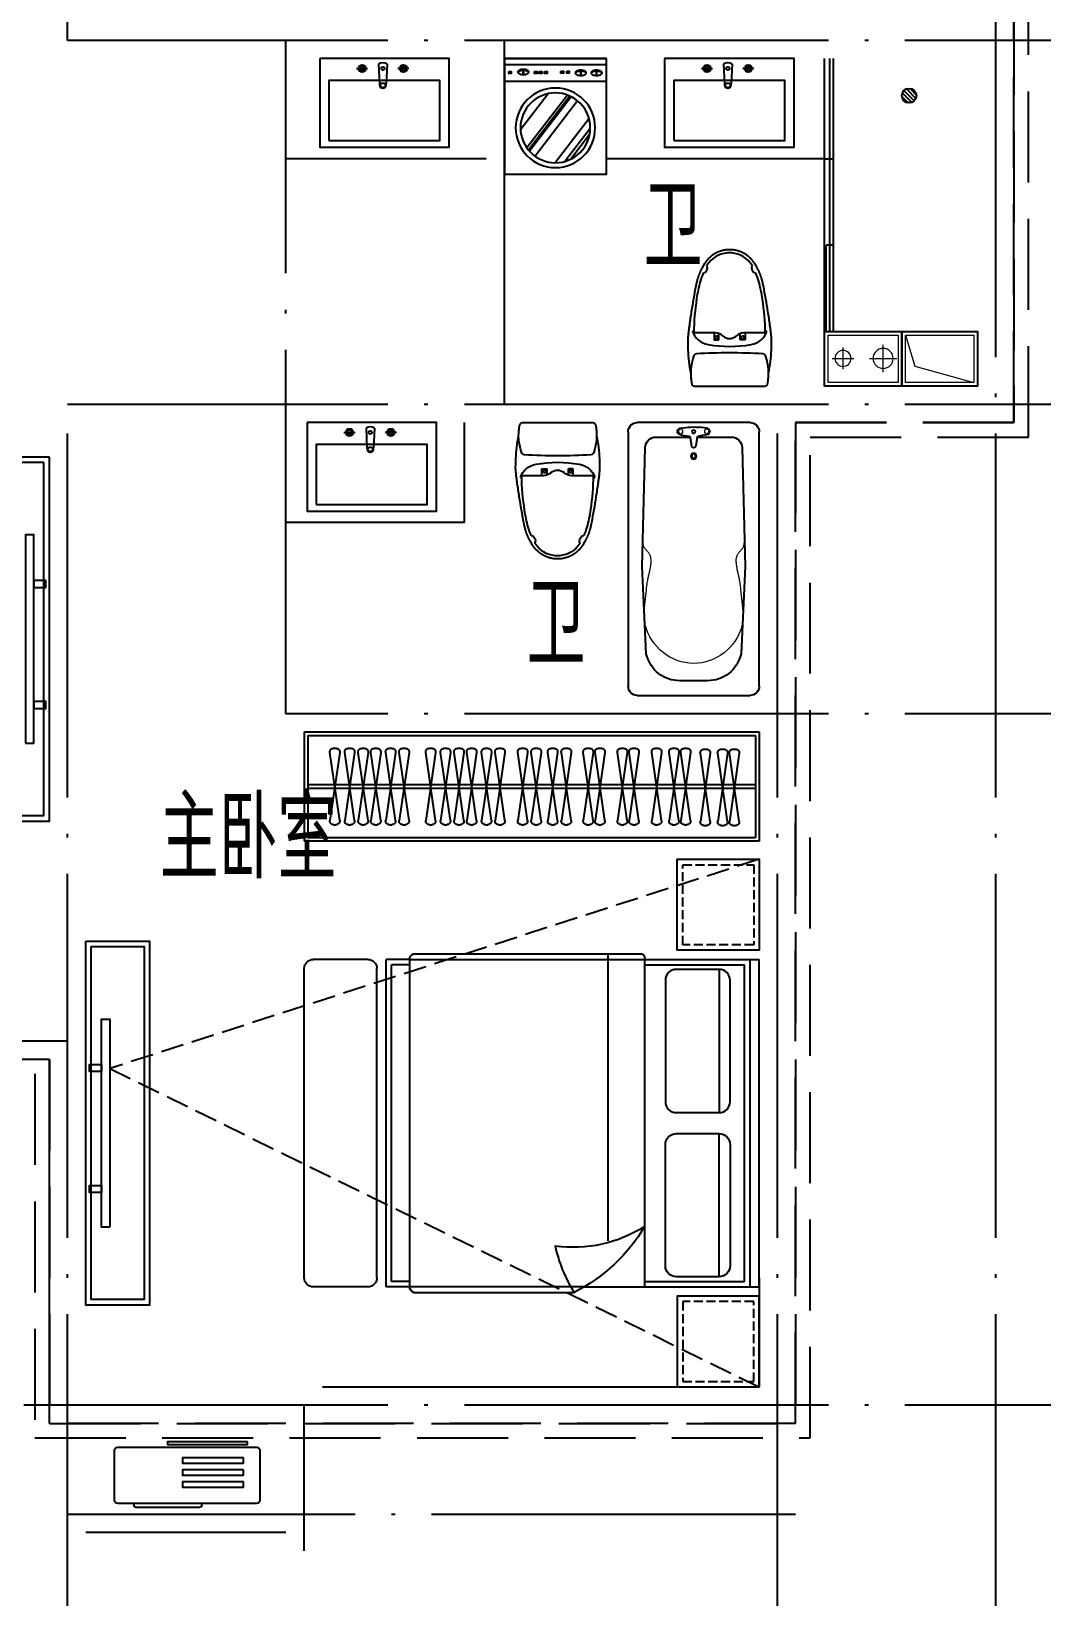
# Model space of a CAD drawing. Extents: x 95480 to 154880, y 32061 to 74061.
# Drawn here: x 129457 to 135008, y 46313 to 54916 of the extents above; entities that cross this region are included whole.
import ezdxf

# ---------------------------------------------------------------- set-up
doc = ezdxf.new("R2010")
doc.units = 0
doc.header["$LTSCALE"] = 1000
doc.header["$MEASUREMENT"] = 0
doc.linetypes.add('DASH', pattern=[0.35, 0.25, -0.1])
doc.linetypes.add('DOTE', pattern=[2.42, 2, -0.2, 0.02, -0.2])
doc.layers.get('0').update_dxf_attribs({"linetype": 'CONTINUOUS'})
for name, color, linetype in [('12fur', 159, 'CONTINUOUS'), ('DOTE', 250, 'DOTE'), ('FUR', 8, 'CONTINUOUS'), ('hz', 8, 'CONTINUOUS'), ('PUB_TEXT', 7, 'CONTINUOUS'), ('家具', 159, 'CONTINUOUS'), ('活动家具', 8, 'CONTINUOUS'), ('看线', 171, 'CONTINUOUS'), ('面积', 1, 'CONTINUOUS')]:
    doc.layers.add(name, color=color, linetype=linetype)
doc.layers.add('固定家具线', color=243, linetype='CONTINUOUS', lineweight=20)
doc.layers.add('洞', color=150, linetype='CONTINUOUS', lineweight=9)
doc.styles.add('_TCH_DIM', font='SIMPLEX', dxfattribs={"bigfont": 'GBCBIG'})

# ---------------------------------------------------------------- blocks, each defined once
blk = doc.blocks.new('A$C0BAD3E2A')
at = {"layer": '家具'}
for p, q in [((70.5, 457.2), (84.5, 457.2)), ((71.5, 484.5), (76.3, 484.5)), ((192.8, 319.4), (391.2, 471.7)), ((200.5, 214), (491, 436.9)), ((71.5, 428.2), (76.3, 428.2)), ((206, 200.6), (502.5, 428.2)), ((209.6, 193.2), (508.7, 422.8)), ((232.9, 157.8), (536.9, 391.1)), ((329.4, 95.4), (572.2, 281.7)), ((385, 88.5), (564.5, 226.2)), ((417.9, 92.1), (552.5, 195.5)), ((75.1, 141.5), (89, 141.5)), ((76, 168.8), (80.8, 168.8)), ((76, 112.5), (80.8, 112.5)), ((75.1, 54.7), (89, 54.7)), ((76, 82), (80.8, 82)), ((76, 25.7), (80.8, 25.7))]:
    blk.add_line(p, q, dxfattribs=at)
for points in [[(0, 0), (0, 560.4), (635.4, 560.4), (635.4, 0)], [(71.2, 536.7), (71.2, 522.5), (82.8, 522.5), (82.8, 536.7)], [(71.2, 394.9), (71.2, 380.8), (82.8, 380.8), (82.8, 394.9)], [(71.2, 368.9), (71.2, 354.8), (82.8, 354.8), (82.8, 368.9)], [(71.2, 340), (71.2, 325.8), (82.8, 325.8), (82.8, 340)], [(69, 249.6), (69, 235.5), (80.5, 235.5), (80.5, 249.6)], [(69, 217.8), (69, 203.6), (80.5, 203.6), (80.5, 217.8)]]:
    blk.add_lwpolyline(points, close=True, dxfattribs=at)
for points in [[(34.4, 0), (34.4, 560.4), (0, 560.4)], [(125.6, 0), (125.6, 560.4), (0, 560.4)], [(0, 560.4), (0, 0)], [(0, 560.4), (0, 0)], [(82.8, 536.7), (73.7, 536.7)], [(73.7, 536.7), (73.7, 522.5), (82.8, 522.5)], [(82.8, 394.9), (73.7, 394.9)], [(73.7, 394.9), (73.7, 380.8), (82.8, 380.8)], [(82.8, 368.9), (73.7, 368.9)], [(73.7, 368.9), (73.7, 354.8), (82.8, 354.8)], [(82.8, 340), (73.7, 340)], [(73.7, 340), (73.7, 325.8), (82.8, 325.8)], [(80.5, 249.6), (71.5, 249.6)], [(71.5, 249.6), (71.5, 235.5), (80.5, 235.5)], [(80.5, 217.8), (71.5, 217.8)], [(71.5, 217.8), (71.5, 203.6), (80.5, 203.6)], [(635.4, 0), (0, 0)]]:
    blk.add_lwpolyline(points, dxfattribs=at)
for points in [[(71.5, 484.5, 0.178385), (66.9, 482.8, 0.1035), (61.8, 476.3, 0.063489), (59, 467.8, 0.049676), (57.8, 456.4, 0.049676), (59, 445, 0.063489), (61.8, 436.5, 0.1035), (66.9, 429.9, 0.178385), (71.5, 428.2)], [(85.6, 454.4), (69.5, 454.4, -1.100765), (69.5, 458.5), (85.6, 458.5, -1), (85.6, 454.4)], [(69.5, 454.4, -0.765666), (69.5, 458.5)], [(76, 168.8, 0.178385), (71.4, 167.1, 0.1035), (66.3, 160.6, 0.063489), (63.5, 152, 0.049676), (62.3, 140.6, 0.049676), (63.5, 129.2, 0.063489), (66.3, 120.7, 0.1035), (71.4, 114.2, 0.178385), (76, 112.5)], [(90.1, 138.6), (74, 138.6, -1.100765), (74, 142.8), (90.1, 142.8, -1), (90.1, 138.6)], [(74, 138.6, -0.765666), (74, 142.8)], [(76, 82, 0.178385), (71.4, 80.3, 0.1035), (66.3, 73.8, 0.063489), (63.5, 65.3, 0.049676), (62.3, 53.9, 0.049676), (63.5, 42.5, 0.063489), (66.3, 34, 0.1035), (71.4, 27.4, 0.178385), (76, 25.7)], [(90.1, 51.9), (74, 51.9, -1.100765), (74, 56), (90.1, 56, -1), (90.1, 51.9)], [(74, 51.9, -0.765666), (74, 56)]]:
    blk.add_lwpolyline(points, format="xyb", dxfattribs=at)
for points in [[(76.3, 428.2, 0.178385), (80.9, 429.9, 0.1035), (85.9, 436.5, 0.063489), (88.8, 445, 0.049676), (89.9, 456.4, 0.049676), (88.8, 467.8, 0.063489), (85.9, 476.3, 0.1035), (80.9, 482.8, 0.178385), (76.3, 484.5, 0.178385), (71.7, 482.8, 0.1035), (66.6, 476.3, 0.063489), (63.7, 467.8, 0.049676), (62.6, 456.4, 0.049676), (63.7, 445, 0.063489), (66.6, 436.5, 0.1035), (71.7, 429.9, 0.178385)], [(80.8, 112.5, 0.178385), (85.4, 114.2, 0.1035), (90.4, 120.7, 0.063489), (93.3, 129.2, 0.049676), (94.4, 140.6, 0.049676), (93.3, 152, 0.063489), (90.4, 160.6, 0.1035), (85.4, 167.1, 0.178385), (80.8, 168.8, 0.178385), (76.2, 167.1, 0.1035), (71.1, 160.6, 0.063489), (68.2, 152, 0.049676), (67.1, 140.6, 0.049676), (68.2, 129.2, 0.063489), (71.1, 120.7, 0.1035), (76.2, 114.2, 0.178385)], [(80.8, 25.7, 0.178385), (85.4, 27.4, 0.1035), (90.4, 34, 0.063489), (93.3, 42.5, 0.049676), (94.4, 53.9, 0.049676), (93.3, 65.3, 0.063489), (90.4, 73.8, 0.1035), (85.4, 80.3, 0.178385), (80.8, 82, 0.178385), (76.2, 80.3, 0.1035), (71.1, 73.8, 0.063489), (68.2, 65.3, 0.049676), (67.1, 53.9, 0.049676), (68.2, 42.5, 0.063489), (71.1, 34, 0.1035), (76.2, 27.4, 0.178385)]]:
    blk.add_lwpolyline(points, format="xyb", close=True, dxfattribs=at)
for radius in [218.6, 191.8]:
    blk.add_circle((380.5, 280.2), radius, dxfattribs=at)
blk = doc.blocks.new('A$C01753FE1')
at = {"layer": '固定家具线', "color": 251}
for p, q in [((497.1, 190.1), (821.7, 280)), ((445, 20), (497.1, 190.1))]:
    blk.add_line(p, q, dxfattribs=at)
for points in [[(20, 20), (405, 20), (405, 280), (20, 280)], [(445, 20), (821.7, 20), (821.7, 280), (445, 280)]]:
    blk.add_lwpolyline(points, close=True, dxfattribs=at)
at = {"layer": '家具', "linetype": 'Continuous'}
for points in [[(0, 0), (425, 0), (425, 300), (0, 300)], [(425, 0), (841.7, 0), (841.7, 300), (425, 300)]]:
    blk.add_lwpolyline(points, close=True, dxfattribs=at)
at = {"layer": '洞'}
for p, q in [((102.2, 207.6), (102.2, 87.6)), ((322.7, 222.6), (322.7, 72.6)), ((42.2, 147.6), (162.2, 147.6)), ((247.8, 147.6), (397.8, 147.6))]:
    blk.add_line(p, q, dxfattribs=at)
for centre, radius in [((102.2, 147.6), 44), ((322.7, 147.6), 55)]:
    blk.add_circle(centre, radius, dxfattribs=at)
blk = doc.blocks.new('aa')
at = {"layer": '家具'}
for p, q in [((-182.9, 193.5), (-182.9, -193.5)), ((82.9, 230), (79.1, 230.4)), ((86.7, 229.6), (82.9, 230)), ((90.5, 229.1), (86.7, 229.6)), ((94.3, 228.7), (90.5, 229.1)), ((98.1, 228.3), (94.3, 228.7)), ((101.9, 227.8), (98.1, 228.3)), ((105.7, 227.4), (101.9, 227.8)), ((109.5, 226.9), (105.7, 227.4)), ((114.9, 226.3), (109.5, 226.9)), ((120.3, 225.6), (114.9, 226.3)), ((125.8, 225), (120.3, 225.6)), ((131.2, 224.3), (125.8, 225)), ((136.6, 223.6), (131.2, 224.3)), ((142, 222.9), (136.6, 223.6)), ((147.5, 222.2), (142, 222.9)), ((152.9, 221.4), (147.5, 222.2)), ((162, 220.2), (152.9, 221.4)), ((171.1, 218.9), (162, 220.2)), ((180.2, 217.6), (171.1, 218.9)), ((189.3, 216.3), (180.2, 217.6)), ((198.4, 214.9), (189.3, 216.3)), ((207.5, 213.6), (198.4, 214.9)), ((216.6, 212.2), (207.5, 213.6)), ((225.7, 210.7), (216.6, 212.2)), ((243.6, 207.9), (225.7, 210.7)), ((261.4, 204.9), (243.6, 207.9)), ((279.2, 201.9), (261.4, 204.9)), ((297, 198.7), (279.2, 201.9)), ((314.8, 195.5), (297, 198.7)), ((332.5, 192.3), (314.8, 195.5)), ((350.3, 189), (332.5, 192.3)), ((368, 185.6), (350.3, 189)), ((374.5, 184.3), (368, 185.6)), ((380.3, 183.1), (374.5, 184.3)), ((385.3, 182), (380.3, 183.1)), ((389.8, 181), (385.3, 182)), ((393.7, 180.1), (389.8, 181)), ((397.2, 179.2), (393.7, 180.1)), ((400.3, 178.4), (397.2, 179.2)), ((403.3, 177.5), (400.3, 178.4)), ((406, 176.7), (403.3, 177.5)), ((408.7, 176), (406, 176.7)), ((411.2, 175.2), (408.7, 176)), ((413.6, 174.4), (411.2, 175.2)), ((416, 173.7), (413.6, 174.4)), ((418.3, 172.9), (416, 173.7)), ((420.5, 172.1), (418.3, 172.9)), ((422.7, 171.4), (420.5, 172.1)), ((425, 170.6), (422.7, 171.4)), ((427.2, 169.7), (425, 170.6)), ((429.4, 168.9), (427.2, 169.7)), ((431.6, 168), (429.4, 168.9)), ((433.8, 167.2), (431.6, 168)), ((436, 166.3), (433.8, 167.2)), ((438.2, 165.4), (436, 166.3)), ((440.3, 164.5), (438.2, 165.4)), ((442.5, 163.5), (440.3, 164.5)), ((444.7, 162.6), (442.5, 163.5)), ((446.9, 161.6), (444.7, 162.6)), ((449.1, 160.5), (446.9, 161.6)), ((451.4, 159.5), (449.1, 160.5)), ((453.8, 158.3), (451.4, 159.5)), ((456.3, 157.1), (453.8, 158.3)), ((458.8, 155.8), (456.3, 157.1)), ((461.5, 154.4), (458.8, 155.8)), ((464.4, 152.9), (461.5, 154.4)), ((467.6, 151.2), (464.4, 152.9)), ((471.1, 149.2), (467.6, 151.2)), ((475.1, 146.9), (471.1, 149.2)), ((479.5, 144.3), (475.1, 146.9)), ((484.5, 141.3), (479.5, 144.3)), ((490.2, 137.8), (484.5, 141.3)), ((492.2, 136.5), (490.2, 137.8)), ((494, 135.4), (492.2, 136.5)), ((495.6, 134.4), (494, 135.4)), ((496.9, 133.5), (495.6, 134.4)), ((498.1, 132.7), (496.9, 133.5)), ((499.2, 131.9), (498.1, 132.7)), ((500.2, 131.3), (499.2, 131.9)), ((501, 130.6), (500.2, 131.3)), ((501.9, 130), (501, 130.6)), ((502.7, 129.4), (501.9, 130)), ((503.4, 128.9), (502.7, 129.4)), ((504.1, 128.3), (503.4, 128.9)), ((504.9, 127.8), (504.1, 128.3)), ((505.5, 127.2), (504.9, 127.8)), ((506.2, 126.7), (505.5, 127.2)), ((506.9, 126.2), (506.2, 126.7)), ((507.5, 125.7), (506.9, 126.2)), ((508.2, 125.1), (507.5, 125.7)), ((508.8, 124.6), (508.2, 125.1)), ((509.4, 124.1), (508.8, 124.6)), ((510.1, 123.5), (509.4, 124.1)), ((510.7, 123), (510.1, 123.5)), ((511.4, 122.4), (510.7, 123)), ((512, 121.9), (511.4, 122.4)), ((512.6, 121.3), (512, 121.9)), ((513.2, 120.7), (512.6, 121.3)), ((513.9, 120.2), (513.2, 120.7)), ((514.5, 119.6), (513.9, 120.2)), ((515.2, 118.9), (514.5, 119.6)), ((515.8, 118.3), (515.2, 118.9)), ((516.5, 117.6), (515.8, 118.3)), ((517.3, 116.9), (516.5, 117.6)), ((518, 116.1), (517.3, 116.9)), ((518.8, 115.3), (518, 116.1)), ((519.7, 114.4), (518.8, 115.3)), ((520.7, 113.4), (519.7, 114.4)), ((521.8, 112.2), (520.7, 113.4)), ((523, 110.9), (521.8, 112.2)), ((524.4, 109.3), (523, 110.9)), ((526, 107.6), (524.4, 109.3)), ((527.6, 105.7), (526, 107.6)), ((529.1, 104), (527.6, 105.7)), ((530.4, 102.5), (529.1, 104)), ((531.5, 101.2), (530.4, 102.5)), ((532.4, 100), (531.5, 101.2)), ((533.3, 99), (532.4, 100)), ((534.1, 98), (533.3, 99)), ((534.8, 97.1), (534.1, 98)), ((535.4, 96.2), (534.8, 97.1)), ((536.1, 95.4), (535.4, 96.2)), ((536.7, 94.6), (536.1, 95.4)), ((537.2, 93.8), (536.7, 94.6)), ((537.8, 93), (537.2, 93.8)), ((538.3, 92.3), (537.8, 93)), ((538.8, 91.5), (538.3, 92.3)), ((539.3, 90.8), (538.8, 91.5)), ((539.8, 90), (539.3, 90.8)), ((540.3, 89.3), (539.8, 90)), ((540.8, 88.5), (540.3, 89.3)), ((541.3, 87.8), (540.8, 88.5)), ((541.8, 87), (541.3, 87.8)), ((542.2, 86.3), (541.8, 87)), ((542.7, 85.5), (542.2, 86.3)), ((543.2, 84.8), (542.7, 85.5)), ((543.6, 84), (543.2, 84.8)), ((544.1, 83.2), (543.6, 84)), ((544.6, 82.4), (544.1, 83.2)), ((545, 81.6), (544.6, 82.4)), ((545.5, 80.8), (545, 81.6)), ((546, 79.9), (545.5, 80.8)), ((546.5, 79), (546, 79.9)), ((547, 78), (546.5, 79)), ((547.5, 77), (547, 78)), ((548.1, 75.9), (547.5, 77)), ((548.7, 74.7), (548.1, 75.9)), ((549.4, 73.3), (548.7, 74.7)), ((550.1, 71.8), (549.4, 73.3)), ((551, 70), (550.1, 71.8)), ((551.9, 68), (551, 70)), ((552.9, 65.7), (551.9, 68)), ((553.8, 63.7), (552.9, 65.7)), ((554.5, 61.9), (553.8, 63.7)), ((555.2, 60.3), (554.5, 61.9)), ((555.8, 58.9), (555.2, 60.3)), ((556.3, 57.7), (555.8, 58.9)), ((556.7, 56.6), (556.3, 57.7)), ((557.1, 55.6), (556.7, 56.6)), ((557.4, 54.6), (557.1, 55.6)), ((557.8, 53.7), (557.4, 54.6)), ((558.1, 52.9), (557.8, 53.7)), ((558.4, 52), (558.1, 52.9)), ((558.6, 51.2), (558.4, 52)), ((558.9, 50.3), (558.6, 51.2)), ((559.2, 49.5), (558.9, 50.3)), ((559.5, 48.6), (559.2, 49.5)), ((559.7, 47.7), (559.5, 48.6)), ((560, 46.7), (559.7, 47.7)), ((560.3, 45.7), (560, 46.7)), ((560.7, 44.5), (560.3, 45.7)), ((561, 43.2), (560.7, 44.5)), ((561.4, 41.8), (561, 43.2)), ((561.8, 40.1), (561.4, 41.8)), ((562.2, 38.2), (561.8, 40.1)), ((562.7, 36), (562.2, 38.2)), ((563.3, 33.6), (562.7, 36)), ((563.8, 31.4), (563.3, 33.6)), ((564.2, 29.5), (563.8, 31.4)), ((564.5, 27.7), (564.2, 29.5)), ((564.8, 26.2), (564.5, 27.7)), ((565, 24.9), (564.8, 26.2)), ((565.2, 23.6), (565, 24.9)), ((565.4, 22.5), (565.2, 23.6)), ((565.5, 21.4), (565.4, 22.5)), ((565.7, 20.3), (565.5, 21.4)), ((565.8, 19.3), (565.7, 20.3)), ((565.9, 18.3), (565.8, 19.3)), ((566, 17.3), (565.9, 18.3)), ((566.2, 16.2), (566, 17.3)), ((566.2, 15.2), (566.2, 16.2)), ((566.3, 14), (566.2, 15.2)), ((566.4, 12.9), (566.3, 14)), ((566.5, 11.6), (566.4, 12.9)), ((566.6, 10.2), (566.5, 11.6)), ((566.7, 8.6), (566.6, 10.2)), ((566.7, 6.9), (566.7, 8.6)), ((566.8, 4.9), (566.7, 6.9)), ((566.8, 2.6), (566.8, 4.9)), ((566.8, 0), (566.8, 2.6)), ((542.2, -86.3), (542.7, -85.5)), ((542.7, -85.5), (543.2, -84.8)), ((543.2, -84.8), (543.6, -84)), ((543.6, -84), (544.1, -83.2)), ((544.1, -83.2), (544.6, -82.4)), ((544.6, -82.4), (545, -81.6)), ((545, -81.6), (545.5, -80.8)), ((545.5, -80.8), (546, -79.9)), ((546, -79.9), (546.5, -79)), ((546.5, -79), (547, -78)), ((547, -78), (547.5, -77)), ((547.5, -77), (548.1, -75.9)), ((548.1, -75.9), (548.7, -74.7)), ((548.7, -74.7), (549.4, -73.3)), ((549.1, -73.7), (549.7, -72.9)), ((549.4, -73.3), (550.1, -71.8)), ((550.1, -71.8), (551, -70)), ((551, -70), (551.9, -68)), ((551.9, -68), (552.9, -65.7)), ((552.9, -65.7), (553.8, -63.7)), ((553.8, -63.7), (554.5, -61.9)), ((554.5, -61.9), (555.2, -60.3)), ((555.2, -60.3), (555.8, -58.9)), ((555.8, -58.9), (556.3, -57.7)), ((556.3, -57.7), (556.7, -56.6)), ((556.7, -56.6), (557.1, -55.6)), ((557.1, -55.6), (557.4, -54.6)), ((557.4, -54.6), (557.8, -53.7)), ((557.8, -53.7), (558.1, -52.9)), ((558.1, -52.9), (558.4, -52)), ((558.4, -52), (558.6, -51.2)), ((558.6, -51.2), (558.9, -50.3)), ((558.9, -50.3), (559.2, -49.5)), ((559.2, -49.5), (559.5, -48.6)), ((559.5, -48.6), (559.7, -47.7)), ((559.7, -47.7), (560, -46.7)), ((560, -46.7), (560.3, -45.7)), ((560.3, -45.7), (560.7, -44.5)), ((560.7, -44.5), (561, -43.2)), ((561, -43.2), (561.4, -41.8)), ((561.4, -41.8), (561.8, -40.1)), ((561.8, -40.1), (562.2, -38.2)), ((562.2, -38.2), (562.7, -36)), ((562.7, -36), (563.3, -33.6)), ((563.3, -33.6), (563.8, -31.4)), ((563.8, -31.4), (564.2, -29.5)), ((564.2, -29.5), (564.5, -27.7)), ((564.5, -27.7), (564.8, -26.2)), ((564.8, -26.2), (565, -24.9)), ((565, -24.9), (565.2, -23.6)), ((565.2, -23.6), (565.4, -22.5)), ((565.4, -22.5), (565.5, -21.4)), ((565.5, -21.4), (565.7, -20.3)), ((565.7, -20.3), (565.8, -19.3)), ((565.8, -19.3), (565.9, -18.3)), ((565.9, -18.3), (566, -17.3)), ((566, -17.3), (566.2, -16.2)), ((566.2, -15.2), (566.3, -14)), ((566.2, -16.2), (566.2, -15.2)), ((566.3, -14), (566.4, -12.9)), ((566.4, -12.9), (566.5, -11.6)), ((566.5, -11.6), (566.6, -10.2)), ((566.6, -10.2), (566.7, -8.6)), ((566.7, -6.9), (566.8, -4.9)), ((566.7, -8.6), (566.7, -6.9)), ((566.8, -2.6), (566.8, 0)), ((566.8, -4.9), (566.8, -2.6)), ((420.5, -172.1), (422.7, -171.4)), ((422.7, -171.4), (425, -170.6)), ((425, -170.6), (427.2, -169.7)), ((427.2, -169.7), (429.4, -168.9)), ((429.4, -168.9), (431.6, -168)), ((431.6, -168), (433.8, -167.2)), ((433.8, -167.2), (436, -166.3)), ((436, -166.3), (438.2, -165.4)), ((438.2, -165.4), (440.3, -164.5)), ((440.3, -164.5), (442.5, -163.5)), ((442.5, -163.5), (444.7, -162.6)), ((444.7, -162.6), (446.9, -161.6)), ((446.9, -161.6), (449.1, -160.5)), ((449.1, -160.5), (451.4, -159.5)), ((451.4, -159.5), (453.8, -158.3)), ((453.8, -158.3), (456.3, -157.1)), ((456.3, -157.1), (458.8, -155.8)), ((458.8, -155.8), (461.5, -154.4)), ((461.5, -154.4), (464.4, -152.9)), ((464.4, -152.9), (467.6, -151.2)), ((467.6, -151.2), (471.1, -149.2)), ((471.1, -149.2), (475.1, -146.9)), ((475.1, -146.9), (479.5, -144.3)), ((479.5, -144.3), (484.5, -141.3)), ((484.5, -141.3), (490.2, -137.8)), ((490.2, -137.8), (492.2, -136.5)), ((492.2, -136.5), (494, -135.4)), ((494, -135.4), (495.6, -134.4)), ((495.6, -134.4), (496.9, -133.5)), ((496.9, -133.5), (498.1, -132.7)), ((498.1, -132.7), (499.2, -131.9)), ((499.2, -131.9), (500.2, -131.3)), ((500.2, -131.3), (501, -130.6)), ((501, -130.6), (501.9, -130)), ((501.9, -130), (502.7, -129.4)), ((502.7, -129.4), (503.4, -128.9)), ((503.4, -128.9), (504.1, -128.3)), ((504.1, -128.3), (504.9, -127.8)), ((504.9, -127.8), (505.5, -127.2)), ((505.5, -127.2), (506.2, -126.7)), ((506.2, -126.7), (506.9, -126.2)), ((506.9, -126.2), (507.5, -125.7)), ((507.5, -125.7), (508.2, -125.1)), ((508.2, -125.1), (508.8, -124.6)), ((508.8, -124.6), (509.4, -124.1)), ((509.4, -124.1), (510.1, -123.5)), ((510.1, -123.5), (510.7, -123)), ((510.7, -123), (511.4, -122.4)), ((511.4, -122.4), (512, -121.9)), ((512, -121.9), (512.6, -121.3)), ((512.6, -121.3), (513.2, -120.7)), ((513.2, -120.7), (513.9, -120.2)), ((513.9, -120.2), (514.5, -119.6)), ((514.5, -119.6), (515.2, -118.9)), ((515.2, -118.9), (515.8, -118.3)), ((515.8, -118.3), (516.5, -117.6)), ((516.5, -117.6), (517.3, -116.9)), ((517.3, -116.9), (518, -116.1)), ((518, -116.1), (518.8, -115.3)), ((518.8, -115.3), (519.7, -114.4)), ((519.7, -114.4), (520.7, -113.4)), ((520.7, -113.4), (521.8, -112.2)), ((521.8, -112.2), (523, -110.9)), ((523, -110.9), (524.4, -109.3)), ((524.4, -109.3), (526, -107.6)), ((526, -107.6), (527.6, -105.7)), ((527.6, -105.7), (529.1, -104)), ((529.1, -104), (530.4, -102.5)), ((530.4, -102.5), (531.5, -101.2)), ((531.5, -101.2), (532.4, -100)), ((532.4, -100), (533.3, -99)), ((533.3, -99), (534.1, -98)), ((534.1, -98), (534.8, -97.1)), ((534.8, -97.1), (535.4, -96.2)), ((535.4, -96.2), (536.1, -95.4)), ((536.1, -95.4), (536.7, -94.6)), ((536.7, -94.6), (537.2, -93.8)), ((537.8, -93), (538.3, -92.3)), ((538.3, -92.3), (538.8, -91.5)), ((538.8, -91.5), (539.3, -90.8)), ((539.3, -90.8), (539.8, -90)), ((539.8, -90), (540.3, -89.3)), ((540.3, -89.3), (540.8, -88.5)), ((540.8, -88.5), (541.3, -87.8)), ((541.3, -87.8), (541.8, -87)), ((541.8, -87), (542.2, -86.3)), ((79.1, -230.4), (82.9, -230)), ((82.9, -230), (86.7, -229.6)), ((86.7, -229.6), (90.5, -229.1)), ((90.5, -229.1), (94.3, -228.7)), ((94.3, -228.7), (98.1, -228.3)), ((98.1, -228.3), (101.9, -227.8)), ((101.9, -227.8), (105.7, -227.4)), ((105.7, -227.4), (109.5, -226.9)), ((109.5, -226.9), (114.9, -226.3)), ((114.9, -226.3), (120.3, -225.6)), ((120.3, -225.6), (125.8, -225)), ((125.8, -225), (131.2, -224.3)), ((131.2, -224.3), (136.6, -223.6)), ((136.6, -223.6), (142, -222.9)), ((142, -222.9), (147.5, -222.2)), ((147.5, -222.2), (152.9, -221.4)), ((152.9, -221.4), (162, -220.2)), ((162, -220.2), (171.1, -218.9)), ((171.1, -218.9), (180.2, -217.6)), ((180.2, -217.6), (189.3, -216.3)), ((189.3, -216.3), (198.4, -214.9)), ((198.4, -214.9), (207.5, -213.6)), ((207.5, -213.6), (216.6, -212.2)), ((216.6, -212.2), (225.7, -210.7)), ((225.7, -210.7), (243.6, -207.9)), ((243.6, -207.9), (261.4, -204.9)), ((261.4, -204.9), (279.2, -201.9)), ((279.2, -201.9), (297, -198.7)), ((297, -198.7), (314.8, -195.5)), ((314.8, -195.5), (332.5, -192.3)), ((332.5, -192.3), (350.3, -189)), ((350.3, -189), (368, -185.6)), ((368, -185.6), (374.5, -184.3)), ((374.5, -184.3), (380.3, -183.1)), ((380.3, -183.1), (385.3, -182)), ((385.3, -182), (389.8, -181)), ((389.8, -181), (393.7, -180.1)), ((393.7, -180.1), (397.2, -179.2)), ((397.2, -179.2), (400.3, -178.4)), ((400.3, -178.4), (403.3, -177.5)), ((403.3, -177.5), (406, -176.7)), ((406, -176.7), (408.7, -176)), ((408.7, -176), (411.2, -175.2)), ((411.2, -175.2), (413.6, -174.4)), ((413.6, -174.4), (416, -173.7)), ((416, -173.7), (418.3, -172.9)), ((418.3, -172.9), (420.5, -172.1))]:
    blk.add_line(p, q, dxfattribs=at)
for centre, radius, start, end in [((-165.8, 192), 17.1, 87.04497, 174.9042), ((-111.8, -68.3), 282.4, 89.77485, 100.83766), ((59.2, -654.1), 884.7, 92.72668, 101.07208), ((59.2, -654.1), 884.7, 88.71159, 96.89938), ((-165.8, -192), 17.1, 185.0958, 272.95503), ((-111.8, 68.3), 282.4, 259.16234, 270.22515), ((59.2, 654.1), 884.7, 258.92792, 267.27451), ((59.2, 654.1), 884.7, 267.27528, 271.28839)]:
    blk.add_arc(centre, radius, start, end, dxfattribs=at)
at = {"layer": '活动家具'}
for p, q in [((109.4, 77.9), (109.4, 197.4)), ((118.7, 204), (118.7, 197.2)), ((70.8, 84.8), (70.8, 61.2)), ((109.4, 85.9), (71.9, 85.9)), ((71.9, 60.2), (106.8, 60.2)), ((72.3, -84.4), (72.3, -59.2)), ((73.4, -58.2), (106.4, -58.2)), ((109.4, -85.4), (73.4, -85.4)), ((109.4, -195.9), (109.4, -77)), ((118.7, -195.7), (118.7, -204))]:
    blk.add_line(p, q, dxfattribs=at)
for centre, radius in [((84.5, 73.1), 8.36), ((84.5, -71.6), 8.27)]:
    blk.add_circle(centre, radius, dxfattribs=at)
for centre, radius, start, end in [((-111.8, -68.3), 282.4, 71.18725, 100.83766), ((-22.3, 182), 17.1, 3.23299, 84.97953), ((-3244, 0), 3244, 360, 3.23295), ((153.1, 100.6), 108.9, 108.43971, 170.37784), ((85.5, -1205.1), 1402.7, 81.23523, 89.02336), ((85.5, -1205.1), 1402.7, 79.35981, 81.23523), ((261.1, -270.6), 451.8, 66.95356, 79.35981), ((736.9, 0), 701.3, 170.24394, 189.75606), ((467.6, 152.5), 30.5, 193.88245, 293.77167), ((405.7, 1.1), 144, 4.59594, 58.98889), ((71.9, 84.8), 1.04, 90, 180), ((71.9, 61.2), 1.04, 180, 270), ((129.5, 0.5), 51.3, 136.16311, 223.83689), ((48.9, 77.9), 60.6, 316.16311, 0), ((405.7, 0.4), 144, 354.98347, 0.13946), ((405.7, 1.1), 144, 359.86054, 4.59594), ((-3244, 0), 3244, 356.76705, 0), ((73.4, -59.2), 1.04, 90, 180), ((73.4, -84.4), 1.04, 180, 270), ((48.9, -77), 60.6, 0, 43.83689), ((405.7, 0.4), 144, 301.01111, 355.40406), ((153.1, -100.6), 108.9, 189.62216, 251.56029), ((85.5, 1206.6), 1402.7, 278.58062, 280.64019), ((261.1, 272.1), 451.8, 280.64019, 293.04644), ((467.6, -151), 30.5, 66.22833, 166.11755), ((-111.8, 68.3), 282.4, 259.16234, 288.81275), ((-22.3, -182), 17.1, 275.02047, 356.76701), ((85.5, 1206.6), 1402.7, 270.97664, 278.58062)]:
    blk.add_arc(centre, radius, start, end, dxfattribs=at)
blk = doc.blocks.new('A$C5E280AA0')
at = {"layer": '家具'}
blk.add_lwpolyline([(487.5, 711), (0, 711), (0, 0), (487.5, 0)], close=True, dxfattribs=at)
at = {"layer": '活动家具'}
for p, q in [((433.2, 508.3), (433.2, 447.4)), ((456.7, 387), (347.9, 382.3)), ((456.7, 340.6), (347.9, 345.3)), ((433.2, 220.7), (433.2, 281.6))]:
    blk.add_line(p, q, dxfattribs=at)
blk.add_lwpolyline([(37.5, 660.5), (37.5, 50.5), (367.5, 50.5), (367.5, 660.5)], close=True, dxfattribs=at)
for centre, radius in [((433.2, 477.8), 20.4), ((433.2, 477.8), 12.5), ((337.9, 363.8), 15), ((433.5, 363.8), 9.26), ((433.2, 251.1), 20.4), ((433.2, 251.1), 12.5)]:
    blk.add_circle(centre, radius, dxfattribs=at)
for centre, radius, start, end in [((347.9, 363.8), 18.5, 90.00026, 270.00026), ((428, 363.8), 36.8, 321.05536, 38.94515)]:
    blk.add_arc(centre, radius, start, end, dxfattribs=at)
blk = doc.blocks.new('dfdsf')
at = {"layer": '家具', "rotation": 90.00000005336084}
blk.add_blockref('A$C5E280AA0', (-5507.8, -27794.8), dxfattribs=at)
blk = doc.blocks.new('A$C0E545453')
for p, q in [((670, 1500), (50, 1500)), ((0, 1448.2), (0, 51.8)), ((284.3, 1418.5), (435.7, 1418.5)), ((720, 51.8), (720, 1448.2)), ((76.3, 790.6), (99.5, 1270.7)), ((620.5, 1270.7), (643.7, 790.6)), ((93.4, 138.4), (76.3, 790.6)), ((643.7, 790.6), (626.6, 138.4)), ((341.5, 83.7), (347.5, 126.3)), ((378.4, 83.7), (372.5, 126.3)), ((278.7, 79.6), (153.3, 79.6)), ((340, 79.6), (278.7, 79.6)), ((288.7, 66.7), (333.4, 75)), ((288.7, 30.3), (330.3, 26)), ((566.7, 79.6), (380, 79.6)), ((431.3, 66.7), (386.6, 75)), ((431.3, 30.3), (389.7, 26)), ((50, 0), (670, 0))]:
    blk.add_line(p, q)
at = {"lineweight": 13}
for p, q in [((87.2, 1054.8), (88.7, 1037.5)), ((88.7, 1037.5), (90.3, 1019.7)), ((631.3, 1037.5), (629.7, 1019.7)), ((632.8, 1054.8), (631.3, 1037.5)), ((90.3, 1019.7), (92, 1001.7)), ((92, 1001.7), (93.6, 983.9)), ((93.6, 983.9), (95.3, 966.6)), ((95.3, 966.6), (96.9, 950.1)), ((96.9, 950.1), (98.5, 934.7)), ((623.1, 950.1), (621.5, 934.7)), ((624.7, 966.6), (623.1, 950.1)), ((626.4, 983.9), (624.7, 966.6)), ((628, 1001.7), (626.4, 983.9)), ((629.7, 1019.7), (628, 1001.7)), ((98.5, 934.7), (100, 920.7)), ((100, 920.7), (101.4, 908.3)), ((101.4, 908.3), (102.7, 897.5)), ((102.7, 897.5), (104, 888)), ((104, 888), (105.3, 879.6)), ((105.3, 879.6), (106.5, 872.2)), ((106.5, 872.2), (107.7, 865.5)), ((107.7, 865.5), (108.9, 859.4)), ((612.3, 865.5), (611.1, 859.4)), ((613.5, 872.2), (612.3, 865.5)), ((614.7, 879.6), (613.5, 872.2)), ((616, 888), (614.7, 879.6)), ((617.2, 897.5), (616, 888)), ((618.6, 908.3), (617.2, 897.5)), ((620, 920.7), (618.6, 908.3)), ((621.5, 934.7), (620, 920.7)), ((108.9, 859.4), (110.1, 853.7)), ((110.1, 853.7), (111.3, 848.2)), ((111.3, 848.2), (112.5, 842.9)), ((112.5, 842.9), (113.8, 837.6)), ((113.8, 837.6), (115, 832.4)), ((115, 832.4), (116.2, 827.1)), ((116.2, 827.1), (117.4, 821.8)), ((117.4, 821.8), (118.6, 816.4)), ((118.6, 816.4), (119.7, 810.8)), ((119.7, 810.8), (120.8, 805.1)), ((120.8, 805.1), (121.9, 799.2)), ((121.9, 799.2), (122.9, 793.2)), ((122.9, 793.2), (123.7, 787.2)), ((123.7, 787.2), (124.5, 781.4)), ((124.5, 781.4), (125.1, 775.6)), ((125.1, 775.6), (125.6, 770.1)), ((594.9, 775.6), (594.4, 770.1)), ((595.5, 781.4), (594.9, 775.6)), ((596.3, 787.2), (595.5, 781.4)), ((597.1, 793.2), (596.3, 787.2)), ((598.1, 799.2), (597.1, 793.2)), ((599.2, 805.1), (598.1, 799.2)), ((600.3, 810.8), (599.2, 805.1)), ((601.4, 816.4), (600.3, 810.8)), ((602.6, 821.8), (601.4, 816.4)), ((603.8, 827.1), (602.6, 821.8)), ((605, 832.4), (603.8, 827.1)), ((606.2, 837.6), (605, 832.4)), ((607.5, 842.9), (606.2, 837.6)), ((608.7, 848.2), (607.5, 842.9)), ((609.9, 853.7), (608.7, 848.2)), ((611.1, 859.4), (609.9, 853.7)), ((89.5, 689), (88.1, 686.7)), ((91, 691.3), (89.5, 689)), ((92.7, 693.4), (91, 691.3)), ((94.5, 695.5), (92.7, 693.4)), ((96.5, 697.7), (94.5, 695.5)), ((98.5, 699.8), (96.5, 697.7)), ((100.6, 702), (98.5, 699.8)), ((102.7, 704.3), (100.6, 702)), ((104.9, 706.6), (102.7, 704.3)), ((107.1, 709), (104.9, 706.6)), ((109.2, 711.6), (107.1, 709)), ((111.4, 714.3), (109.2, 711.6)), ((113.4, 717.1), (111.4, 714.3)), ((115.4, 720), (113.4, 717.1)), ((117.2, 723), (115.4, 720)), ((118.9, 726.1), (117.2, 723)), ((120.5, 729.3), (118.9, 726.1)), ((121.9, 732.6), (120.5, 729.3)), ((123.1, 736), (121.9, 732.6)), ((124.1, 739.5), (123.1, 736)), ((124.8, 743.1), (124.1, 739.5)), ((125.4, 747), (124.8, 743.1)), ((125.8, 751), (125.4, 747)), ((125.6, 770.1), (126, 764.8)), ((126.1, 755.3), (125.8, 751)), ((126, 764.8), (126.1, 759.9)), ((126.1, 759.9), (126.1, 755.3)), ((594, 764.8), (593.9, 759.9)), ((593.9, 759.9), (593.9, 755.3)), ((593.9, 755.3), (594.1, 751)), ((594.4, 770.1), (594, 764.8)), ((594.1, 751), (594.6, 747)), ((594.6, 747), (595.1, 743.1)), ((595.1, 743.1), (595.9, 739.5)), ((595.9, 739.5), (596.9, 736)), ((596.9, 736), (598.1, 732.6)), ((598.1, 732.6), (599.5, 729.3)), ((599.5, 729.3), (601.1, 726.1)), ((601.1, 726.1), (602.8, 723)), ((602.8, 723), (604.6, 720)), ((604.6, 720), (606.6, 717.1)), ((606.6, 717.1), (608.6, 714.3)), ((608.6, 714.3), (610.7, 711.6)), ((610.7, 711.6), (612.9, 709)), ((612.9, 709), (615.1, 706.6)), ((615.1, 706.6), (617.3, 704.3)), ((617.3, 704.3), (619.4, 702)), ((619.4, 702), (621.5, 699.8)), ((621.5, 699.8), (623.5, 697.7)), ((623.5, 697.7), (625.5, 695.5)), ((625.5, 695.5), (627.3, 693.4)), ((627.3, 693.4), (629, 691.3)), ((629, 691.3), (630.5, 689)), ((630.5, 689), (631.9, 686.7)), ((78.1, 639.8), (77.3, 632.9)), ((79, 646.7), (78.1, 639.8)), ((79.9, 653.3), (79, 646.7)), ((80.8, 659.5), (79.9, 653.3)), ((81.7, 665.1), (80.8, 659.5)), ((82.6, 670.1), (81.7, 665.1)), ((83.6, 674.4), (82.6, 670.1)), ((84.6, 678.1), (83.6, 674.4)), ((85.7, 681.3), (84.6, 678.1)), ((86.8, 684.2), (85.7, 681.3)), ((88.1, 686.7), (86.8, 684.2)), ((631.9, 686.7), (633.2, 684.2)), ((633.2, 684.2), (634.3, 681.3)), ((634.3, 681.3), (635.4, 678.1)), ((635.4, 678.1), (636.4, 674.4)), ((636.4, 674.4), (637.4, 670.1)), ((637.4, 670.1), (638.3, 665.1)), ((638.3, 665.1), (639.2, 659.5)), ((639.2, 659.5), (640.1, 653.3)), ((640.1, 653.3), (641, 646.7)), ((641, 646.7), (641.9, 639.8)), ((641.9, 639.8), (642.4, 635.3))]:
    blk.add_line(p, q, dxfattribs=at)
at = {"extrusion": (0, 0, -1)}
for centre, major_axis, start_param, end_param in [((50, 1448.2), (0, 51.8), 4.712389, 6.283185), ((670, 1448.2), (0, 51.8), 0, 1.570796), ((279.9, 1226.5), (0, 192.1), -1.338614, 0.023794), ((440.1, 1226.5), (0, 192.1), -0.023794, 1.338614), ((360, 184.2), (0, 12), 3.141593, 9.424778), ((153.3, 141.7), (0, 62.2), 3.141593, 4.658809), ((360, 126.3), (0, 13), 4.712389, 7.853982), ((566.7, 141.7), (0, 62.2), 1.624376, 3.141593), ((50, 51.8), (0, 51.8), 3.141593, 4.712389), ((288.7, 48.5), (0, 18.2), 3.141593, 6.283185), ((360, 335.3), (0, 310.9), 3.042508, 3.240677), ((331.6, 85.2), (0, 10.4), 1.714736, 2.963322), ((360, 50), (0, 10.2), 3.141593, 9.424778), ((388.3, 85.2), (0, 10.4), 3.319863, 4.568449), ((431.3, 48.5), (0, 18.2), 0, 3.141593), ((670, 51.8), (0, 51.8), 1.570796, 3.141593)]:
    blk.add_ellipse(centre, major_axis=major_axis, ratio=0.965083, start_param=start_param, end_param=end_param, dxfattribs=at)
at = {"lineweight": 13, "extrusion": (0, 0, -1)}
for centre, major_axis, start_param, end_param in [((359.7, 1037), (0, 286.3), -1.297854, 1.30835), ((360, 184.2), (0, 18.2), 3.141593, 9.424778), ((288.7, 48.5), (0, 13), 3.141593, 9.424778), ((431.3, 48.5), (0, 13), 3.141593, 9.424778)]:
    blk.add_ellipse(centre, major_axis=major_axis, ratio=0.965083, start_param=start_param, end_param=end_param, dxfattribs=at)
blk = doc.blocks.new('A$C31D9048E')
at = {"layer": '家具'}
for p, q in [((629.1, 2350), (0, 2350)), ((0, 550), (0, 2350)), ((50, 550), (50, 2350)), ((629.1, 550), (629.1, 2360)), ((1920, 2350), (629.1, 2350)), ((1900, 2380), (649.1, 2380)), ((829.5, 802.6), (829.5, 2380)), ((1920, 550), (1920, 2350)), ((1920, 2350), (2050, 2350)), ((2050, 550), (2050, 2350)), ((2150, 2350), (2450, 2350)), ((80, 580), (80, 2320)), ((629.1, 2320), (80, 2320)), ((219.9, 2294.6), (219.9, 1507.8)), ((1920, 2320), (2020, 2320)), ((2020, 580), (2020, 2320)), ((2100, 600), (2100, 2300)), ((2500, 600), (2500, 2300)), ((219.9, 605.4), (219.9, 1392.2)), ((962.3, 550), (0, 550)), ((629.1, 580), (80, 580)), ((962.3, 550), (1920, 550)), ((1900, 520), (1017.1, 520)), ((1920, 580), (2020, 580)), ((1920, 550), (2050, 550)), ((2150, 550), (2450, 550))]:
    blk.add_line(p, q, dxfattribs=at)
for points in [[(450, 2900), (0, 2900), (0, 2400), (450, 2400), (450, 2900), (370, 2900)], [(450, 0), (0, 0), (0, 500), (450, 500), (450, 0), (370, 0)]]:
    blk.add_lwpolyline(points, dxfattribs=at)
at = {"layer": '家具', "color": 251, "linetype": 'DASH', "ltscale": 0.2}
for points in [[(420, 2870), (30, 2870), (30, 2430), (420, 2430)], [(420, 30), (30, 30), (30, 470), (420, 470)]]:
    blk.add_lwpolyline(points, close=True, dxfattribs=at)
at = {"layer": '家具'}
for points in [[(219.9, 2294.6), (455.3, 2294.6, -0.414214), (515.3, 2234.6), (515.3, 1567.8, -0.414214), (455.3, 1507.8), (219.9, 1507.8, -0.414214), (159.9, 1567.8), (159.9, 2234.6, -0.414214)], [(219.9, 605.4), (455.3, 605.4, 0.414214), (515.3, 665.4), (515.3, 1332.2, 0.414214), (455.3, 1392.2), (219.9, 1392.2, 0.414214), (159.9, 1332.2), (159.9, 665.4, 0.414214)]]:
    blk.add_lwpolyline(points, format="xyb", close=True, dxfattribs=at)
blk.add_lwpolyline([(629.1, 882.6, 0.180302), (1120.8, 774.6, -0.088637), (1017.1, 520.1, 28871.271551)], format="xyb", dxfattribs=at)
for centre, radius, start, end in [((649.1, 2360), 20, 90, 180), ((1889.4, 2351.3), 30.7, 357.68839, 69.69174), ((2150, 2300), 50, 90, 180), ((2450, 2300), 50, 0, 90), ((1441.5, 1363.2), 944, 210.60747, 243.27731), ((1889.3, 548.8), 30.7, 290.35664, 2.31522), ((2150, 600), 50, 180, 270), ((2450, 600), 50, 270, 0)]:
    blk.add_arc(centre, radius, start, end, dxfattribs=at)
blk = doc.blocks.new('R37777777777')
at = {"layer": '家具', "ltscale": 0.5}
blk.add_lwpolyline([(1083651.5, -53168.7), (1083301.5, -53168.7), (1083301.5, -55168.7), (1083651.5, -55168.7)], close=True, dxfattribs=at)
at = {"layer": '家具', "color": 251, "ltscale": 40}
for points in [[(1083621.5, -53198.7), (1083331.5, -53198.7), (1083331.5, -55138.7), (1083621.5, -55138.7)], [(1083519.5, -54740.8), (1083566, -54740.8), (1083566, -53596.7), (1083519.5, -53596.7)], [(1083566, -53885.6), (1083631.5, -53885.6), (1083631.5, -53847.3), (1083566, -53847.3)], [(1083566, -54549.8), (1083631.5, -54549.8), (1083631.5, -54511.4), (1083566, -54511.4)]]:
    blk.add_lwpolyline(points, close=True, dxfattribs=at)
blk = doc.blocks.new('A$C6F6F1DB6')
at = {"layer": '家具'}
for p, q in [((2500, 600), (0, 600)), ((0, 600), (0, 0)), ((2480, 580), (20, 580)), ((20, 580), (20, 20)), ((2480, 580), (2480, 20)), ((2500, 600), (2500, 0)), ((2480, 20), (20, 20)), ((0, 0), (2500, 0))]:
    blk.add_line(p, q, dxfattribs=at)
at = {"layer": '家具', "color": 251}
for p, q in [((109.8, 107.8), (163.7, 482.5)), ((109.8, 482.5), (163.7, 107.8)), ((143.9, 505.2), (129.6, 505.2)), ((174.2, 107.8), (228.1, 482.5)), ((174.2, 482.5), (228.1, 107.8)), ((208.3, 505.2), (194, 505.2)), ((269.4, 107.8), (323.4, 482.5)), ((269.4, 482.5), (323.4, 107.8)), ((303.5, 505.2), (289.2, 505.2)), ((377.1, 112.6), (431, 487.4)), ((377.1, 487.4), (431, 112.6)), ((411.2, 510), (396.9, 510)), ((441.5, 112.6), (495.4, 487.4)), ((441.5, 487.4), (495.4, 112.6)), ((475.6, 510), (461.3, 510)), ((536.7, 112.6), (590.6, 487.4)), ((536.7, 487.4), (590.6, 112.6)), ((570.8, 510), (556.5, 510)), ((660.7, 112.6), (714.7, 487.4)), ((660.7, 487.4), (714.7, 112.6)), ((694.8, 510), (680.5, 510)), ((725.1, 112.6), (779, 487.4)), ((725.1, 487.4), (779, 112.6)), ((759.2, 510), (744.9, 510)), ((848.1, 112.6), (902.1, 487.4)), ((848.1, 487.4), (902.1, 112.6)), ((882.2, 510), (867.9, 510)), ((912.5, 112.6), (966.4, 487.4)), ((912.5, 487.4), (966.4, 112.6)), ((946.6, 510), (932.3, 510)), ((1033.2, 112.6), (1087.1, 487.4)), ((1033.2, 487.4), (1087.1, 112.6)), ((1067.3, 510), (1053, 510)), ((1107.5, 112.6), (1161.5, 487.4)), ((1107.5, 487.4), (1161.5, 112.6)), ((1141.7, 510), (1127.4, 510)), ((1198.2, 112.6), (1252.2, 487.4)), ((1198.2, 487.4), (1252.2, 112.6)), ((1232.3, 510), (1218, 510)), ((1272.6, 112.6), (1326.5, 487.4)), ((1272.6, 487.4), (1326.5, 112.6)), ((1306.7, 510), (1292.4, 510)), ((1397, 112.6), (1450.9, 487.4)), ((1397, 487.4), (1450.9, 112.6)), ((1431.1, 510), (1416.8, 510)), ((1471.3, 112.6), (1525.3, 487.4)), ((1471.3, 487.4), (1525.3, 112.6)), ((1505.5, 510), (1491.1, 510)), ((1552.7, 112.6), (1606.7, 487.4)), ((1552.7, 487.4), (1606.7, 112.6)), ((1586.9, 510), (1572.6, 510)), ((1622.1, 112.6), (1676, 487.4)), ((1622.1, 487.4), (1676, 112.6)), ((1656.2, 510), (1641.9, 510)), ((1696.4, 112.6), (1750.4, 487.4)), ((1696.4, 487.4), (1750.4, 112.6)), ((1730.6, 510), (1716.2, 510)), ((1777.8, 112.6), (1831.8, 487.4)), ((1777.8, 487.4), (1831.8, 112.6)), ((1812, 510), (1797.7, 510)), ((1924, 112.6), (1978, 487.4)), ((1924, 487.4), (1978, 112.6)), ((1958.1, 510), (1943.8, 510)), ((1998.4, 112.6), (2052.3, 487.4)), ((1998.4, 487.4), (2052.3, 112.6)), ((2032.5, 510), (2018.2, 510)), ((2079.8, 112.6), (2133.7, 487.4)), ((2079.8, 487.4), (2133.7, 112.6)), ((2113.9, 510), (2099.6, 510)), ((2149.1, 112.6), (2203.1, 487.4)), ((2149.1, 487.4), (2203.1, 112.6)), ((2183.2, 510), (2168.9, 510)), ((2223.5, 112.6), (2277.4, 487.4)), ((2223.5, 487.4), (2277.4, 112.6)), ((2257.6, 510), (2243.3, 510)), ((2304.9, 112.6), (2358.8, 487.4)), ((2304.9, 487.4), (2358.8, 112.6)), ((2339, 510), (2324.7, 510)), ((2480, 310), (20, 310)), ((2480, 290), (20, 290)), ((411.2, 90), (396.9, 90)), ((475.6, 90), (461.3, 90)), ((570.8, 90), (556.5, 90)), ((694.8, 90), (680.5, 90)), ((759.2, 90), (744.9, 90)), ((882.2, 90), (867.9, 90)), ((946.6, 90), (932.3, 90)), ((1067.3, 90), (1053, 90)), ((1141.7, 90), (1127.4, 90)), ((1232.3, 90), (1218, 90)), ((1306.7, 90), (1292.4, 90)), ((1431.1, 90), (1416.8, 90)), ((1505.5, 90), (1491.1, 90)), ((1586.9, 90), (1572.6, 90)), ((1656.2, 90), (1641.9, 90)), ((1730.6, 90), (1716.2, 90)), ((1812, 90), (1797.7, 90)), ((1958.1, 90), (1943.8, 90)), ((2032.5, 90), (2018.2, 90)), ((2113.9, 90), (2099.6, 90)), ((2183.2, 90), (2168.9, 90)), ((2257.6, 90), (2243.3, 90)), ((2339, 90), (2324.7, 90)), ((143.9, 85.2), (129.6, 85.2)), ((208.3, 85.2), (194, 85.2)), ((303.5, 85.2), (289.2, 85.2))]:
    blk.add_line(p, q, dxfattribs=at)
for centre, start, end in [((129.6, 485.2), 90, 187.59464), ((143.9, 485.2), 352.40536, 90), ((194, 485.2), 90, 187.59464), ((208.3, 485.2), 352.40536, 90), ((289.2, 485.2), 90, 187.59464), ((303.5, 485.2), 352.40536, 90), ((396.9, 490), 90, 187.59464), ((411.2, 490), 352.40536, 90), ((461.3, 490), 90, 187.59464), ((475.6, 490), 352.40536, 90), ((556.5, 490), 90, 187.59464), ((570.8, 490), 352.40536, 90), ((680.5, 490), 90, 187.59464), ((694.8, 490), 352.40536, 90), ((744.9, 490), 90, 187.59464), ((759.2, 490), 352.40536, 90), ((867.9, 490), 90, 187.59464), ((882.2, 490), 352.40536, 90), ((932.3, 490), 90, 187.59464), ((946.6, 490), 352.40536, 90), ((1053, 490), 90, 187.59464), ((1067.3, 490), 352.40536, 90), ((1127.4, 490), 90, 187.59464), ((1141.7, 490), 352.40536, 90), ((1218, 490), 90, 187.59464), ((1232.3, 490), 352.40536, 90), ((1292.4, 490), 90, 187.59464), ((1306.7, 490), 352.40536, 90), ((1416.8, 490), 90, 187.59464), ((1431.1, 490), 352.40536, 90), ((1491.1, 490), 90, 187.59464), ((1505.5, 490), 352.40536, 90), ((1572.6, 490), 90, 187.59464), ((1586.9, 490), 352.40536, 90), ((1641.9, 490), 90, 187.59464), ((1656.2, 490), 352.40536, 90), ((1716.2, 490), 90, 187.59464), ((1730.6, 490), 352.40536, 90), ((1797.7, 490), 90, 187.59464), ((1812, 490), 352.40536, 90), ((1943.8, 490), 90, 187.59464), ((1958.1, 490), 352.40536, 90), ((2018.2, 490), 90, 187.59464), ((2032.5, 490), 352.40536, 90), ((2099.6, 490), 90, 187.59464), ((2113.9, 490), 352.40536, 90), ((2168.9, 490), 90, 187.59464), ((2183.2, 490), 352.40536, 90), ((2243.3, 490), 90, 187.59464), ((2257.6, 490), 352.40536, 90), ((2324.7, 490), 90, 187.59464), ((2339, 490), 352.40536, 90), ((129.6, 105.2), 172.40536, 270), ((143.9, 105.2), 270, 7.59464), ((194, 105.2), 172.40536, 270), ((208.3, 105.2), 270, 7.59464), ((289.2, 105.2), 172.40536, 270), ((303.5, 105.2), 270, 7.59464), ((396.9, 110), 172.40536, 270), ((411.2, 110), 270, 7.59464), ((461.3, 110), 172.40536, 270), ((475.6, 110), 270, 7.59464), ((556.5, 110), 172.40536, 270), ((570.8, 110), 270, 7.59464), ((680.5, 110), 172.40536, 270), ((694.8, 110), 270, 7.59464), ((744.9, 110), 172.40536, 270), ((759.2, 110), 270, 7.59464), ((867.9, 110), 172.40536, 270), ((882.2, 110), 270, 7.59464), ((932.3, 110), 172.40536, 270), ((946.6, 110), 270, 7.59464), ((1053, 110), 172.40536, 270), ((1067.3, 110), 270, 7.59464), ((1127.4, 110), 172.40536, 270), ((1141.7, 110), 270, 7.59464), ((1218, 110), 172.40536, 270), ((1232.3, 110), 270, 7.59464), ((1292.4, 110), 172.40536, 270), ((1306.7, 110), 270, 7.59464), ((1416.8, 110), 172.40536, 270), ((1431.1, 110), 270, 7.59464), ((1491.1, 110), 172.40536, 270), ((1505.5, 110), 270, 7.59464), ((1572.6, 110), 172.40536, 270), ((1586.9, 110), 270, 7.59464), ((1641.9, 110), 172.40536, 270), ((1656.2, 110), 270, 7.59464), ((1716.2, 110), 172.40536, 270), ((1730.6, 110), 270, 7.59464), ((1797.7, 110), 172.40536, 270), ((1812, 110), 270, 7.59464), ((1943.8, 110), 172.40536, 270), ((1958.1, 110), 270, 7.59464), ((2018.2, 110), 172.40536, 270), ((2032.5, 110), 270, 7.59464), ((2099.6, 110), 172.40536, 270), ((2113.9, 110), 270, 7.59464), ((2168.9, 110), 172.40536, 270), ((2183.2, 110), 270, 7.59464), ((2243.3, 110), 172.40536, 270), ((2257.6, 110), 270, 7.59464), ((2324.7, 110), 172.40536, 270), ((2339, 110), 270, 7.59464)]:
    blk.add_arc(centre, 20, start, end, dxfattribs=at)
blk = doc.blocks.new('A$C4EB5717C')
at = {"layer": '12fur', "color": 8}
for p, q in [((520.3, 110), (520.3, 120)), ((883.1, 100), (530.3, 100)), ((893.1, 120), (893.1, 110))]:
    blk.add_line(p, q, dxfattribs=at)
for points in [[(269.2, 459.1), (709, 459.1), (709, 444), (269.2, 444)], [(290.4, 371.5), (625.9, 371.5), (625.9, 342.6), (290.4, 342.6)], [(290.4, 305.7), (625.9, 305.7), (625.9, 276.8), (290.4, 276.8)], [(290.4, 239.9), (625.9, 239.9), (625.9, 211), (290.4, 211)]]:
    blk.add_lwpolyline(points, close=True, dxfattribs=at)
at = {"layer": '12fur'}
blk.add_lwpolyline([(220, 120), (980, 120, 0.414214), (1000, 140), (1000, 410, 0.414214), (980, 430), (220, 430, 0.414214), (200, 410), (200, 140, 0.414214)], format="xyb", close=True, dxfattribs=at)
at = {"layer": '12fur', "color": 8}
for centre, start, end in [((530.3, 110), 180, 270), ((883.1, 110), 270, 0)]:
    blk.add_arc(centre, 10, start, end, dxfattribs=at)

msp = doc.modelspace()

# ---------------------------------------------------------------- hatches: boundary and pattern name
at = {"layer": '家具'}
h = msp.add_hatch(dxfattribs=at)
h.set_pattern_fill('ANSI31', color=256, scale=10, style=0)
h.set_pattern_definition([(135, (272627.394, 0), (11.2253202, 11.2253202), [])])
edge = h.paths.add_edge_path()
edge.add_arc((134279.8, 54561.9), 40, 0, 360)

# ---------------------------------------------------------------- linework, layer by layer
at = {"layer": 'DOTE'}
for p, q in [((129656.1, 54865.7), (129656.1, 62565.7)), ((134756.1, 45865.7), (134756.1, 62565.7)), ((136256.1, 54865.7), (129656.1, 54865.7)), ((130856.1, 51165.7), (130856.1, 54865.7)), ((132056.1, 52865.7), (132056.1, 54865.7)), ((129656.1, 45865.7), (129656.1, 52865.7)), ((136256.1, 52865.7), (129656.1, 52865.7)), ((133556.1, 45865.7), (133556.1, 52865.7)), ((136256.1, 51165.7), (130856.1, 51165.7)), ((129656.1, 49365.7), (121856.1, 49365.7)), ((136256.1, 47365.7), (107456.1, 47365.7)), ((130956.1, 46565.7), (130956.1, 47365.7)), ((133656.1, 46765.7), (129656.1, 46765.7))]:
    msp.add_line(p, q, dxfattribs=at)
at = {"layer": 'FUR', "color": 250, "linetype": 'DASH', "ltscale": 0.5}
for p, q in [((133456.1, 50365.7), (129888.1, 49215.6)), ((129888.1, 49215.6), (133456.1, 47465.7))]:
    msp.add_line(p, q, dxfattribs=at)
at = {"layer": '家具'}
for p, q in [((133814.4, 53265.7), (133814.4, 54765.7)), ((133814.4, 53265.7), (133814.4, 54765.7)), ((133814.4, 53265.7), (133814.4, 54765.7)), ((133844.4, 53265.7), (133844.4, 54765.7)), ((133864.4, 53265.7), (133864.4, 54765.7)), ((131956.1, 54215.7), (130856.1, 54215.7)), ((131956.1, 54215.7), (130856.1, 54215.7)), ((133814.4, 54215.7), (132616.5, 54215.7)), ((133814.4, 54215.7), (132616.5, 54215.7)), ((133814.4, 54215.7), (133864.4, 54215.7)), ((133864.4, 53740.7), (133824.4, 53740.7)), ((133824.4, 53265.7), (133824.4, 53740.7)), ((131836.1, 52215.7), (131836.1, 52765.7)), ((131836.1, 52215.7), (131836.1, 52765.7)), ((131836.1, 52215.7), (130856.1, 52215.7)), ((131836.1, 52215.7), (130856.1, 52215.7))]:
    msp.add_line(p, q, dxfattribs=at)
msp.add_circle((134279.8, 54561.9), 40, dxfattribs=at)
at = {"layer": '看线'}
for p, q in [((133456.1, 48065.7), (133456.1, 47465.7)), ((131056.1, 47465.7), (133456.1, 47465.7)), ((130856.1, 46765.7), (129756.1, 46765.7)), ((130856.1, 46665.7), (129756.1, 46665.7))]:
    msp.add_line(p, q, dxfattribs=at)
at = {"layer": '面积', "color": 1, "linetype": 'DASH', "ltscale": 2}
for points in [[(118156.1, 61165.7), (123156.1, 61165.7), (123156.1, 58565.7), (125356.1, 58565.7), (125356.1, 58565.7), (129556.1, 58565.7), (129556.1, 60065.7), (131556.1, 60065.7), (131556.1, 58565.7), (134856.1, 58565.7), (134856.1, 52765.7), (133656.1, 52765.7), (133656.1, 47265.7), (129556.1, 47265.7), (129556.1, 49265.7), (125356.1, 49265.7), (125356.1, 49865.7), (118356.1, 49865.7), (118356.1, 49265.7), (114156.1, 49265.7)], [(114156.1, 49265.7), (118356.1, 49265.7), (118356.1, 49865.7), (125356.1, 49865.7), (125356.1, 49265.7), (129556.1, 49265.7), (129556.1, 47265.7), (133656.1, 47265.7), (133656.1, 52765.7), (134856.1, 52765.7), (134856.1, 58565.7), (131556.1, 58565.7), (131556.1, 60065.7), (129556.1, 60065.7), (129556.1, 58565.7), (123156.1, 58565.7), (123156.1, 61165.7), (118156.1, 61165.7)], [(114236.1, 49185.7), (118436.1, 49185.7), (118436.1, 49785.7), (125276.1, 49785.7), (125276.1, 49185.7), (129476.1, 49185.7), (129476.1, 47185.7), (133736.1, 47185.7), (133736.1, 52685.7), (134936.1, 52685.7), (134936.1, 58645.7), (131636.1, 58645.7), (131636.1, 60145.7), (129476.1, 60145.7), (129476.1, 58645.7), (123236.1, 58645.7), (123236.1, 61245.7), (118076.1, 61245.7)], [(126456.1, 58565.7), (129556.1, 58565.7), (129556.1, 60065.7), (131556.1, 60065.7), (131556.1, 58565.7), (134856.1, 58565.7), (134856.1, 52765.7), (133656.1, 52765.7), (133656.1, 47265.7), (129556.1, 47265.7), (129556.1, 49265.7), (125356.1, 49265.7), (125356.1, 49865.7), (121856.1, 49865.7), (121856.1, 53265.7), (124156.1, 53265.7), (124156.1, 56065.7), (126456.1, 56065.7), (126456.1, 58565.7)]]:
    msp.add_lwpolyline(points, dxfattribs=at)
msp.add_lwpolyline([(129556.1, 49265.7), (125356.1, 49265.7), (125356.1, 47765.7), (129556.1, 47765.7)], close=True, dxfattribs=at)

# ---------------------------------------------------------------- block references
at = {"layer": '12fur', "xscale": -1}
msp.add_blockref('A$C4EB5717C', (130913.2, 46705), dxfattribs=at)
at = {"layer": 'FUR', "color": 250, "linetype": 'DASH', "ltscale": 0.5, "xscale": -1, "rotation": 0.0006946982737865426}
msp.add_blockref('A$C31D9048E', (133456.1, 47465.7), dxfattribs=at)
at = {"layer": 'hz'}
msp.add_blockref('R37777777777', (-954095.4, 105744.7), dxfattribs=at)
at = {"layer": 'hz', "xscale": -1}
msp.add_blockref('R37777777777', (1213407.6, 103084.4), dxfattribs=at)
at = {"layer": '固定家具线', "linetype": 'Continuous', "xscale": -1, "rotation": 180}
msp.add_blockref('A$C01753FE1', (133814.4, 53265.7), dxfattribs=at)
msp.add_blockref('A$C01753FE1', (133814.4, 53265.7), dxfattribs=at)
at = {"layer": '家具'}
for name, p, rotation in [('dfdsf', (137260, 82073), 359.9999999466392), ('dfdsf', (137260, 82073), 359.9999999466392), ('dfdsf', (139155.3, 82073), 359.9999999466392), ('dfdsf', (139155.3, 82073), 359.9999999466392), ('dfdsf', (137190.9, 80073), 359.9999999466392), ('dfdsf', (137190.9, 80073), 359.9999999466392), ('A$C0E545453', (133456.1, 52765.6), 180), ('A$C0E545453', (133456.1, 52765.6), 180)]:
    msp.add_blockref(name, p, dxfattribs=dict(at, rotation=rotation))
at = {"layer": '家具', "xscale": -1, "rotation": 90}
msp.add_blockref('A$C0BAD3E2A', (132616.5, 54765.7), dxfattribs=at)
msp.add_blockref('A$C0BAD3E2A', (132616.5, 54765.7), dxfattribs=at)
at = {"layer": '家具', "extrusion": (0, 0, -1), "xscale": -1, "zscale": -1, "rotation": 270}
msp.add_blockref('aa', (-133293.7, 53148.5), dxfattribs=at)
msp.add_blockref('aa', (-133293.7, 53148.5), dxfattribs=at)
at = {"layer": '家具', "extrusion": (0, 0, -1), "zscale": -1, "rotation": 270}
msp.add_blockref('aa', (-132348.6, 52582.8), dxfattribs=at)
msp.add_blockref('aa', (-132348.6, 52582.8), dxfattribs=at)
at = {"layer": '家具', "xscale": -1}
msp.add_blockref('A$C6F6F1DB6', (133456.1, 50465.7), dxfattribs=at)

# ---------------------------------------------------------------- texts
at = {"layer": 'PUB_TEXT', "style": '_TCH_DIM'}
for s, p in [('卫', (132820.1, 53617)), ('卫', (132178, 51430.8)), ('主卧室', (130162.2, 50257))]:
    msp.add_text(s, height=450, dxfattribs=at).set_placement(p)

doc.saveas('drawing.dxf')
